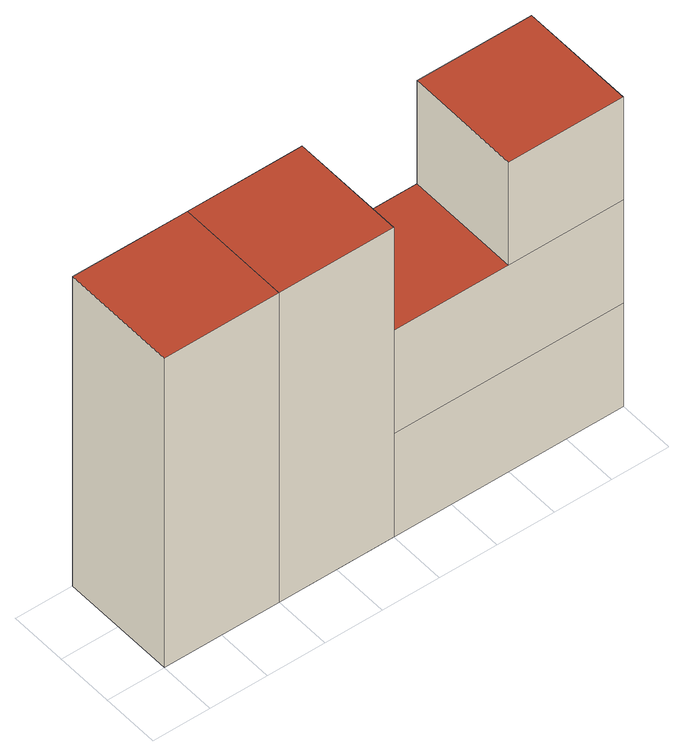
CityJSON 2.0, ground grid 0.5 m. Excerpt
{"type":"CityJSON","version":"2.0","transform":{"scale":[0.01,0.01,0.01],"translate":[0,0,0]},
"CityObjects":{
"building1":{"type":"Building","attributes":{"measuredHeight":7,"BuildingDetailAttribute.districtsAndZonesType":"11","BuildingDetailAttribute.surveyYear":2016,"BuildingIDAttribute.prefecture":"13","BuildingIDAttribute.city":"13111"},"address":[{"country":"日本","locality":"東京都大田区羽田空港三丁目"}],"geometry":[{"type":"Solid","lod":"2","boundaries":[[[[0,1,2,3]],[[4,5,6,7]],[[3,0,4,7]],[[0,1,5,4]],[[1,2,6,5]],[[2,3,7,6]]]],"semantics":{"surfaces":[{"type":"GroundSurface"},{"type":"RoofSurface"},{"type":"WallSurface"}],"values":[[0,1,2,2,2,2]]}}]},
"building2":{"type":"Building","attributes":{"measuredHeight":7,"BuildingDetailAttribute.districtsAndZonesType":"11","BuildingDetailAttribute.surveyYear":2016,"BuildingIDAttribute.prefecture":"13","BuildingIDAttribute.city":"13111"},"address":[{"country":"日本","locality":"東京都大田区羽田空港三丁目"}],"geometry":[{"type":"Solid","lod":"2","boundaries":[[[[1,8,9,2]],[[5,10,11,6]],[[2,1,5,6]],[[1,8,10,5]],[[8,9,11,10]],[[11,9,2,6]]]],"semantics":{"surfaces":[{"type":"GroundSurface"},{"type":"RoofSurface"},{"type":"WallSurface"}],"values":[[0,1,2,2,2,2]]}}]},
"building3":{"type":"Building","attributes":{"measuredHeight":7,"BuildingDetailAttribute.districtsAndZonesType":"11","BuildingDetailAttribute.surveyYear":2016,"BuildingIDAttribute.prefecture":"13","BuildingIDAttribute.city":"13111"},"address":[{"country":"日本","locality":"東京都大田区羽田空港三丁目"}],"geometry":[{"type":"Solid","lod":"2","boundaries":[[[[12,13,14,15]],[[16,17,18,19]],[[15,12,16,19]],[[12,13,17,16]],[[13,14,18,17]],[[14,15,19,18]]]],"semantics":{"surfaces":[{"type":"GroundSurface"},{"type":"RoofSurface"},{"type":"WallSurface"}],"values":[[0,1,2,2,2,2]]}}]},
"building4":{"type":"Building","attributes":{"measuredHeight":7,"BuildingDetailAttribute.districtsAndZonesType":"11","BuildingDetailAttribute.surveyYear":2016,"BuildingIDAttribute.prefecture":"13","BuildingIDAttribute.city":"13111"},"address":[{"country":"日本","locality":"東京都大田区羽田空港三丁目"}],"geometry":[{"type":"Solid","lod":"2","boundaries":[[[[1,20,21,2]],[[12,13,14,15]],[[1,12,15,2]],[[20,13,12,1]],[[21,14,13,20]],[[21,14,15,2]]]],"semantics":{"surfaces":[{"type":"GroundSurface"},{"type":"RoofSurface"},{"type":"WallSurface"}],"values":[[0,1,2,2,2,2]]}}]},
"building5":{"type":"Building","attributes":{"BuildingIDAttribute.prefecture":"10","BuildingIDAttribute.city":"10207"},"children":["building5-1","building5-2"]},
"building5-1":{"type":"BuildingPart","attributes":{"name":"館林駅","usage":"431","measuredHeight":4.9,"BuildingIDAttribute.prefecture":"10","BuildingIDAttribute.city":"10207","BuildingDetailAttribute.orgUsage":"12","BuildingDetailAttribute.surveyYear":2016},"parents":["building5"],"geometry":[{"type":"Solid","lod":"2","boundaries":[[[[8,20,21,9]],[[9,8,22,23]],[[8,20,13,22]],[[20,21,14,13]],[[21,9,23,14]],[[22,13,14,23]]]],"semantics":{"surfaces":[{"type":"GroundSurface"},{"type":"WallSurface"},{"type":"RoofSurface"}],"values":[[0,1,1,1,1,2]]}}]},
"building5-2":{"type":"BuildingPart","attributes":{"name":"館林駅","usage":"431","measuredHeight":4.9,"BuildingIDAttribute.prefecture":"10","BuildingIDAttribute.city":"10207","BuildingDetailAttribute.orgUsage":"12","BuildingDetailAttribute.surveyYear":2016},"parents":["building5"],"geometry":[{"type":"Solid","lod":"2","boundaries":[[[[24,20,21,25]],[[25,24,26,27]],[[24,20,28,26]],[[20,21,29,28]],[[21,25,27,29]],[[26,28,29,27]]]],"semantics":{"surfaces":[{"type":"GroundSurface"},{"type":"WallSurface"},{"type":"RoofSurface"}],"values":[[0,1,1,1,1,2]]}}]}
},
"vertices":[
[0,0,0],[100,0,0],[100,100,0],[0,100,0],[0,0,300],[100,0,300],[100,100,300],[0,100,300],
[200,0,0],[200,100,0],[200,0,300],[200,100,300],
[100,0,100],[400,0,100],[400,100,100],[100,100,100],[100,0,200],[400,0,200],[400,100,200],[100,100,200],
[400,0,0],[400,100,0],
[200,0,100],[200,100,100],
[300,0,0],[300,100,0],[300,0,300],[300,100,300],[400,0,300],[400,100,300]
]}
